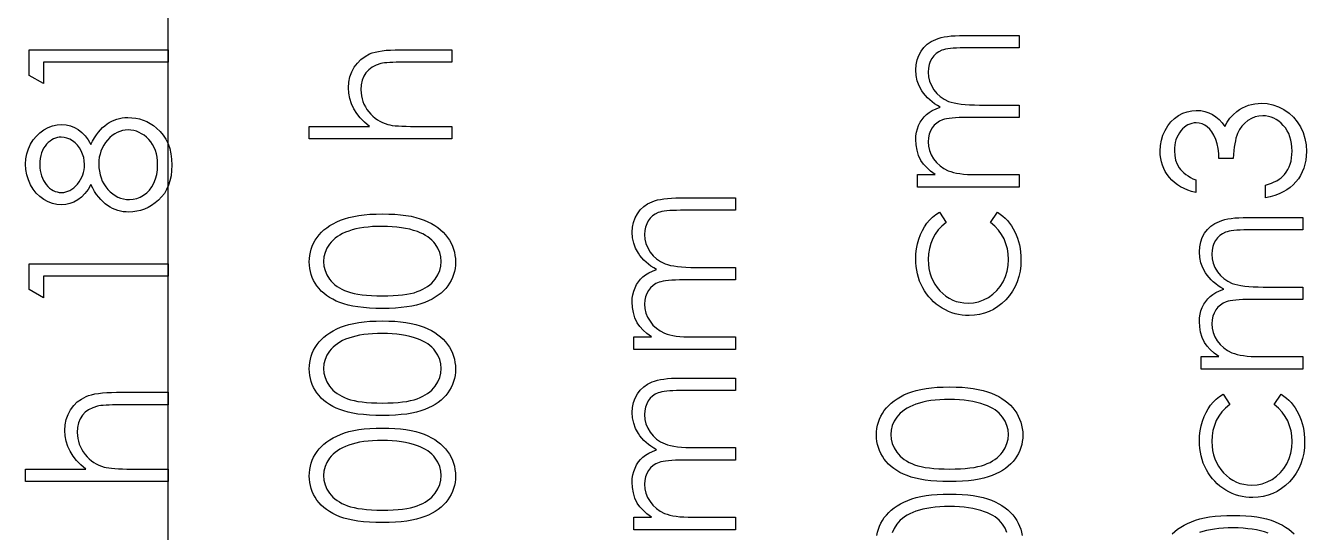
# Model space of a CAD drawing. Header units: millimetres. Extents: x -492 to -44, y 143 to 452.
# Drawn here: x -390.24 to -362.62, y 216.04 to 226.96 of the extents above; entities that cross this region are included whole.
import ezdxf

# ---------------------------------------------------------------- set-up
doc = ezdxf.new("R2010")
doc.units = ezdxf.units.MM

msp = doc.modelspace()

# ---------------------------------------------------------------- linework, layer by layer
at = {"color": 7, "linetype": 'Continuous'}
msp.add_line((-387.161, 164.056), (-387.161, 293.248), dxfattribs=at)
at = {"color": 7, "linetype": 'Continuous', "flags": 128}
for points in [[(-371.007, 223.479), (-371.007, 223.748), (-371.007, 223.748), (-370.626, 223.748), (-370.626, 223.748), (-370.725, 223.823), (-370.809, 223.898), (-370.879, 223.975), (-370.935, 224.052), (-370.935, 224.052), (-370.983, 224.161), (-371.018, 224.273), (-371.038, 224.387), (-371.046, 224.504), (-371.046, 224.504), (-371.041, 224.583), (-371.03, 224.66), (-371.01, 224.735), (-370.983, 224.808), (-370.948, 224.877), (-370.909, 224.939), (-370.865, 224.995), (-370.816, 225.044), (-370.758, 225.088), (-370.688, 225.129), (-370.608, 225.167), (-370.516, 225.202), (-370.516, 225.202), (-370.579, 225.238), (-370.638, 225.276), (-370.694, 225.317), (-370.745, 225.36), (-370.792, 225.405), (-370.836, 225.452), (-370.876, 225.501), (-370.911, 225.553), (-370.97, 225.66), (-371.012, 225.771), (-371.037, 225.886), (-371.046, 226.006), (-371.046, 226.006), (-371.038, 226.116), (-371.017, 226.219), (-370.982, 226.316), (-370.932, 226.406), (-370.87, 226.487), (-370.796, 226.558), (-370.71, 226.616), (-370.614, 226.664), (-370.56, 226.684), (-370.499, 226.701), (-370.432, 226.715), (-370.359, 226.727), (-370.279, 226.736), (-370.194, 226.743), (-370.101, 226.747), (-370.002, 226.748), (-370.002, 226.748), (-368.815, 226.748), (-368.815, 226.748), (-368.815, 226.479), (-368.815, 226.479), (-370.004, 226.479), (-370.004, 226.479), (-370.088, 226.478), (-370.165, 226.476), (-370.236, 226.472), (-370.299, 226.466), (-370.356, 226.459), (-370.406, 226.45), (-370.45, 226.44), (-370.486, 226.428), (-370.548, 226.398), (-370.604, 226.359), (-370.653, 226.311), (-370.697, 226.253), (-370.731, 226.189), (-370.757, 226.118), (-370.772, 226.042), (-370.776, 225.959), (-370.776, 225.959), (-370.769, 225.857), (-370.746, 225.761), (-370.709, 225.667), (-370.656, 225.579), (-370.591, 225.499), (-370.516, 225.43), (-370.431, 225.373), (-370.336, 225.327), (-370.282, 225.309), (-370.219, 225.292), (-370.148, 225.279), (-370.069, 225.268), (-369.981, 225.259), (-369.885, 225.253), (-369.781, 225.249), (-369.668, 225.248), (-369.668, 225.248), (-368.815, 225.248), (-368.815, 225.248), (-368.815, 224.979), (-368.815, 224.979), (-369.93, 224.979), (-369.93, 224.979), (-370.024, 224.978), (-370.111, 224.976), (-370.19, 224.972), (-370.261, 224.966), (-370.324, 224.959), (-370.379, 224.951), (-370.426, 224.94), (-370.465, 224.928), (-370.532, 224.899), (-370.593, 224.86), (-370.645, 224.811), (-370.692, 224.753), (-370.729, 224.689), (-370.755, 224.617), (-370.771, 224.54), (-370.776, 224.457), (-370.776, 224.457), (-370.769, 224.36), (-370.747, 224.265), (-370.71, 224.174), (-370.659, 224.086), (-370.596, 224.006), (-370.522, 223.936), (-370.438, 223.878), (-370.344, 223.831), (-370.291, 223.812), (-370.232, 223.795), (-370.166, 223.78), (-370.093, 223.769), (-370.014, 223.759), (-369.928, 223.753), (-369.837, 223.749), (-369.737, 223.748), (-369.737, 223.748), (-368.815, 223.748), (-368.815, 223.748), (-368.815, 223.479), (-368.815, 223.479), (-371.007, 223.479)], [(-390.161, 225.886), (-390.161, 226.44), (-390.161, 226.44), (-387.161, 226.44), (-387.161, 226.44), (-387.161, 226.171), (-387.161, 226.171), (-389.853, 226.171), (-389.853, 226.171), (-389.853, 225.71), (-389.853, 225.71), (-390.161, 225.886)], [(-384.122, 224.517), (-384.123, 224.786), (-384.123, 224.786), (-382.824, 224.786), (-382.824, 224.786), (-382.93, 224.875), (-383.022, 224.969), (-383.1, 225.067), (-383.164, 225.169), (-383.213, 225.275), (-383.248, 225.386), (-383.269, 225.501), (-383.276, 225.621), (-383.276, 225.621), (-383.269, 225.742), (-383.245, 225.856), (-383.207, 225.963), (-383.153, 226.063), (-383.085, 226.153), (-383.007, 226.231), (-382.919, 226.296), (-382.82, 226.348), (-382.764, 226.37), (-382.7, 226.389), (-382.63, 226.404), (-382.552, 226.417), (-382.466, 226.427), (-382.373, 226.434), (-382.273, 226.439), (-382.165, 226.44), (-382.165, 226.44), (-381.046, 226.44), (-381.046, 226.44), (-381.046, 226.171), (-381.046, 226.171), (-382.077, 226.171), (-382.077, 226.171), (-382.166, 226.17), (-382.248, 226.169), (-382.322, 226.167), (-382.388, 226.163), (-382.447, 226.159), (-382.498, 226.154), (-382.541, 226.147), (-382.576, 226.14), (-382.576, 226.14), (-382.677, 226.107), (-382.764, 226.064), (-382.838, 226.01), (-382.899, 225.945), (-382.947, 225.868), (-382.98, 225.781), (-383.001, 225.683), (-383.007, 225.573), (-383.007, 225.573), (-383.005, 225.508), (-382.997, 225.445), (-382.984, 225.383), (-382.965, 225.324), (-382.942, 225.265), (-382.913, 225.21), (-382.879, 225.155), (-382.84, 225.102), (-382.797, 225.052), (-382.752, 225.007), (-382.704, 224.966), (-382.653, 224.929), (-382.6, 224.898), (-382.545, 224.87), (-382.487, 224.847), (-382.427, 224.828), (-382.427, 224.828), (-382.383, 224.818), (-382.331, 224.81), (-382.27, 224.803), (-382.2, 224.797), (-382.123, 224.792), (-382.036, 224.789), (-381.942, 224.787), (-381.838, 224.786), (-381.838, 224.786), (-381.046, 224.786), (-381.046, 224.786), (-381.046, 224.517), (-381.046, 224.517), (-384.123, 224.517)], [(-365.007, 223.633), (-365.007, 223.363), (-365.007, 223.363), (-365.097, 223.387), (-365.181, 223.416), (-365.261, 223.449), (-365.335, 223.487), (-365.403, 223.53), (-365.466, 223.578), (-365.525, 223.631), (-365.577, 223.689), (-365.624, 223.75), (-365.664, 223.814), (-365.698, 223.881), (-365.727, 223.951), (-365.748, 224.023), (-365.764, 224.098), (-365.773, 224.176), (-365.776, 224.256), (-365.776, 224.256), (-365.77, 224.374), (-365.749, 224.487), (-365.716, 224.595), (-365.669, 224.701), (-365.611, 224.798), (-365.543, 224.883), (-365.465, 224.957), (-365.379, 225.02), (-365.286, 225.069), (-365.192, 225.104), (-365.096, 225.125), (-364.997, 225.133), (-364.997, 225.133), (-364.902, 225.127), (-364.813, 225.111), (-364.728, 225.083), (-364.648, 225.045), (-364.573, 224.996), (-364.504, 224.936), (-364.439, 224.865), (-364.38, 224.782), (-364.38, 224.782), (-364.331, 224.877), (-364.272, 224.963), (-364.203, 225.039), (-364.124, 225.107), (-364.124, 225.107), (-364.064, 225.149), (-364.001, 225.186), (-363.938, 225.217), (-363.871, 225.242), (-363.804, 225.261), (-363.735, 225.275), (-363.663, 225.283), (-363.591, 225.286), (-363.591, 225.286), (-363.465, 225.278), (-363.343, 225.252), (-363.222, 225.21), (-363.106, 225.149), (-362.997, 225.075), (-362.901, 224.988), (-362.819, 224.889), (-362.749, 224.777), (-362.694, 224.655), (-362.654, 224.527), (-362.63, 224.391), (-362.623, 224.249), (-362.623, 224.249), (-362.626, 224.152), (-362.636, 224.06), (-362.654, 223.972), (-362.678, 223.887), (-362.71, 223.808), (-362.749, 223.732), (-362.794, 223.66), (-362.847, 223.592), (-362.907, 223.529), (-362.973, 223.472), (-363.046, 223.42), (-363.124, 223.374), (-363.21, 223.334), (-363.303, 223.3), (-363.401, 223.271), (-363.507, 223.248), (-363.507, 223.248), (-363.507, 223.517), (-363.507, 223.517), (-363.438, 223.539), (-363.374, 223.562), (-363.314, 223.589), (-363.26, 223.617), (-363.211, 223.647), (-363.166, 223.68), (-363.127, 223.715), (-363.093, 223.752), (-363.093, 223.752), (-363.055, 223.803), (-363.022, 223.857), (-362.993, 223.915), (-362.971, 223.976), (-362.953, 224.04), (-362.941, 224.108), (-362.933, 224.179), (-362.93, 224.253), (-362.93, 224.253), (-362.933, 224.338), (-362.942, 224.417), (-362.957, 224.493), (-362.978, 224.565), (-363.004, 224.631), (-363.037, 224.695), (-363.076, 224.753), (-363.12, 224.808), (-363.169, 224.857), (-363.219, 224.899), (-363.272, 224.936), (-363.326, 224.965), (-363.383, 224.988), (-363.442, 225.004), (-363.502, 225.014), (-363.565, 225.017), (-363.565, 225.017), (-363.648, 225.011), (-363.73, 224.991), (-363.808, 224.959), (-363.883, 224.913), (-363.953, 224.857), (-364.013, 224.792), (-364.064, 224.717), (-364.106, 224.634), (-364.124, 224.588), (-364.141, 224.535), (-364.154, 224.477), (-364.167, 224.412), (-364.178, 224.342), (-364.187, 224.265), (-364.194, 224.183), (-364.2, 224.094), (-364.2, 224.094), (-364.507, 224.094), (-364.507, 224.094), (-364.511, 224.205), (-364.525, 224.311), (-364.547, 224.412), (-364.578, 224.508), (-364.616, 224.595), (-364.659, 224.669), (-364.707, 224.73), (-364.759, 224.779), (-364.815, 224.816), (-364.873, 224.842), (-364.935, 224.858), (-364.998, 224.863), (-364.998, 224.863), (-365.045, 224.861), (-365.091, 224.853), (-365.135, 224.839), (-365.177, 224.821), (-365.217, 224.797), (-365.256, 224.767), (-365.293, 224.732), (-365.329, 224.692), (-365.362, 224.648), (-365.39, 224.601), (-365.414, 224.551), (-365.434, 224.499), (-365.449, 224.443), (-365.46, 224.385), (-365.466, 224.324), (-365.469, 224.26), (-365.469, 224.26), (-365.462, 224.158), (-365.442, 224.062), (-365.41, 223.975), (-365.364, 223.893), (-365.335, 223.856), (-365.302, 223.82), (-365.264, 223.785), (-365.222, 223.752), (-365.175, 223.719), (-365.124, 223.689), (-365.068, 223.66), (-365.007, 223.633)], [(-388.832, 224.399), (-388.793, 224.472), (-388.753, 224.54), (-388.712, 224.603), (-388.668, 224.66), (-388.624, 224.713), (-388.578, 224.761), (-388.531, 224.803), (-388.483, 224.84), (-388.433, 224.872), (-388.38, 224.901), (-388.327, 224.925), (-388.272, 224.944), (-388.215, 224.96), (-388.157, 224.97), (-388.097, 224.976), (-388.035, 224.979), (-388.035, 224.979), (-387.948, 224.975), (-387.864, 224.964), (-387.782, 224.947), (-387.703, 224.922), (-387.627, 224.89), (-387.553, 224.851), (-387.482, 224.805), (-387.413, 224.752), (-387.413, 224.752), (-387.337, 224.678), (-387.269, 224.598), (-387.213, 224.509), (-387.166, 224.413), (-387.13, 224.31), (-387.105, 224.199), (-387.09, 224.081), (-387.084, 223.955), (-387.084, 223.955), (-387.089, 223.835), (-387.102, 223.721), (-387.125, 223.615), (-387.156, 223.517), (-387.197, 223.425), (-387.247, 223.342), (-387.305, 223.267), (-387.373, 223.198), (-387.447, 223.137), (-387.522, 223.085), (-387.599, 223.041), (-387.677, 223.005), (-387.758, 222.976), (-387.84, 222.957), (-387.924, 222.945), (-388.01, 222.94), (-388.01, 222.94), (-388.073, 222.943), (-388.135, 222.949), (-388.194, 222.96), (-388.252, 222.975), (-388.309, 222.995), (-388.364, 223.019), (-388.418, 223.047), (-388.469, 223.08), (-388.52, 223.118), (-388.569, 223.16), (-388.616, 223.209), (-388.662, 223.263), (-388.707, 223.322), (-388.75, 223.387), (-388.792, 223.457), (-388.832, 223.532), (-388.832, 223.532), (-388.892, 223.429), (-388.958, 223.341), (-389.031, 223.265), (-389.111, 223.204), (-389.196, 223.155), (-389.284, 223.122), (-389.374, 223.101), (-389.468, 223.094), (-389.468, 223.094), (-389.564, 223.101), (-389.658, 223.123), (-389.752, 223.16), (-389.844, 223.21), (-389.931, 223.274), (-390.008, 223.348), (-390.075, 223.434), (-390.133, 223.53), (-390.179, 223.635), (-390.212, 223.744), (-390.231, 223.856), (-390.238, 223.973), (-390.238, 223.973), (-390.231, 224.088), (-390.212, 224.197), (-390.178, 224.302), (-390.132, 224.403), (-390.074, 224.497), (-390.006, 224.579), (-389.93, 224.651), (-389.843, 224.713), (-389.751, 224.762), (-389.656, 224.797), (-389.559, 224.818), (-389.46, 224.825), (-389.46, 224.825), (-389.362, 224.818), (-389.27, 224.798), (-389.185, 224.765), (-389.103, 224.719), (-389.028, 224.658), (-388.957, 224.586), (-388.892, 224.499), (-388.832, 224.399)], [(-389.93, 223.958), (-389.928, 223.895), (-389.922, 223.835), (-389.911, 223.778), (-389.896, 223.723), (-389.877, 223.671), (-389.853, 223.622), (-389.825, 223.576), (-389.793, 223.532), (-389.757, 223.493), (-389.721, 223.458), (-389.681, 223.429), (-389.641, 223.405), (-389.6, 223.387), (-389.556, 223.374), (-389.511, 223.366), (-389.464, 223.363), (-389.464, 223.363), (-389.417, 223.366), (-389.372, 223.375), (-389.328, 223.389), (-389.284, 223.409), (-389.242, 223.434), (-389.201, 223.466), (-389.161, 223.502), (-389.122, 223.545), (-389.086, 223.591), (-389.055, 223.64), (-389.029, 223.69), (-389.007, 223.742), (-388.99, 223.796), (-388.978, 223.852), (-388.971, 223.91), (-388.969, 223.969), (-388.969, 223.969), (-388.973, 224.045), (-388.986, 224.12), (-389.008, 224.192), (-389.038, 224.262), (-389.076, 224.328), (-389.12, 224.386), (-389.171, 224.436), (-389.228, 224.478), (-389.288, 224.512), (-389.349, 224.536), (-389.409, 224.551), (-389.47, 224.556), (-389.47, 224.556), (-389.513, 224.553), (-389.554, 224.546), (-389.595, 224.534), (-389.635, 224.517), (-389.674, 224.496), (-389.712, 224.47), (-389.749, 224.439), (-389.786, 224.402), (-389.82, 224.362), (-389.849, 224.318), (-389.874, 224.268), (-389.894, 224.215), (-389.91, 224.157), (-389.921, 224.095), (-389.928, 224.029), (-389.93, 223.958)], [(-388.661, 223.976), (-388.658, 223.896), (-388.648, 223.82), (-388.633, 223.746), (-388.612, 223.676), (-388.584, 223.61), (-388.55, 223.546), (-388.51, 223.486), (-388.463, 223.429), (-388.413, 223.378), (-388.36, 223.333), (-388.305, 223.295), (-388.249, 223.265), (-388.19, 223.24), (-388.129, 223.223), (-388.066, 223.213), (-388.001, 223.21), (-388.001, 223.21), (-387.921, 223.216), (-387.843, 223.233), (-387.767, 223.262), (-387.694, 223.303), (-387.625, 223.355), (-387.566, 223.416), (-387.514, 223.487), (-387.471, 223.567), (-387.436, 223.655), (-387.412, 223.749), (-387.397, 223.851), (-387.392, 223.958), (-387.392, 223.958), (-387.395, 224.042), (-387.404, 224.122), (-387.419, 224.197), (-387.439, 224.267), (-387.466, 224.333), (-387.499, 224.395), (-387.538, 224.453), (-387.583, 224.506), (-387.632, 224.553), (-387.683, 224.595), (-387.736, 224.63), (-387.79, 224.658), (-387.847, 224.681), (-387.906, 224.697), (-387.966, 224.707), (-388.029, 224.71), (-388.029, 224.71), (-388.091, 224.706), (-388.15, 224.696), (-388.207, 224.679), (-388.263, 224.656), (-388.317, 224.625), (-388.37, 224.589), (-388.421, 224.545), (-388.469, 224.494), (-388.514, 224.439), (-388.553, 224.381), (-388.586, 224.321), (-388.613, 224.257), (-388.634, 224.191), (-388.649, 224.122), (-388.658, 224.05), (-388.661, 223.976)], [(-377.122, 219.979), (-377.123, 220.248), (-377.123, 220.248), (-376.742, 220.248), (-376.742, 220.248), (-376.84, 220.323), (-376.924, 220.398), (-376.994, 220.475), (-377.05, 220.552), (-377.05, 220.552), (-377.099, 220.661), (-377.133, 220.773), (-377.154, 220.887), (-377.161, 221.004), (-377.161, 221.004), (-377.157, 221.083), (-377.145, 221.16), (-377.126, 221.235), (-377.098, 221.308), (-377.064, 221.377), (-377.025, 221.439), (-376.98, 221.495), (-376.931, 221.544), (-376.873, 221.588), (-376.803, 221.629), (-376.724, 221.667), (-376.632, 221.702), (-376.632, 221.702), (-376.695, 221.738), (-376.754, 221.776), (-376.809, 221.817), (-376.86, 221.86), (-376.907, 221.905), (-376.951, 221.952), (-376.991, 222.001), (-377.026, 222.053), (-377.085, 222.16), (-377.127, 222.271), (-377.153, 222.386), (-377.161, 222.506), (-377.161, 222.506), (-377.154, 222.616), (-377.133, 222.719), (-377.097, 222.816), (-377.047, 222.906), (-376.985, 222.987), (-376.911, 223.058), (-376.826, 223.116), (-376.73, 223.164), (-376.675, 223.184), (-376.615, 223.201), (-376.547, 223.215), (-376.474, 223.227), (-376.395, 223.236), (-376.309, 223.243), (-376.216, 223.247), (-376.118, 223.248), (-376.118, 223.248), (-374.93, 223.248), (-374.93, 223.248), (-374.93, 222.979), (-374.93, 222.979), (-376.119, 222.979), (-376.119, 222.979), (-376.203, 222.978), (-376.281, 222.976), (-376.351, 222.972), (-376.415, 222.966), (-376.472, 222.959), (-376.522, 222.95), (-376.565, 222.94), (-376.601, 222.928), (-376.663, 222.898), (-376.719, 222.859), (-376.769, 222.811), (-376.812, 222.753), (-376.847, 222.689), (-376.872, 222.618), (-376.887, 222.542), (-376.892, 222.459), (-376.892, 222.459), (-376.884, 222.357), (-376.862, 222.261), (-376.824, 222.167), (-376.772, 222.079), (-376.707, 221.999), (-376.632, 221.93), (-376.546, 221.873), (-376.451, 221.827), (-376.397, 221.809), (-376.335, 221.792), (-376.264, 221.779), (-376.184, 221.768), (-376.097, 221.759), (-376.001, 221.753), (-375.896, 221.749), (-375.783, 221.748), (-375.783, 221.748), (-374.93, 221.748), (-374.93, 221.748), (-374.93, 221.479), (-374.93, 221.479), (-376.045, 221.479), (-376.045, 221.479), (-376.139, 221.478), (-376.227, 221.476), (-376.305, 221.472), (-376.376, 221.466), (-376.439, 221.459), (-376.494, 221.451), (-376.541, 221.44), (-376.581, 221.428), (-376.648, 221.399), (-376.708, 221.36), (-376.761, 221.311), (-376.807, 221.253), (-376.844, 221.189), (-376.871, 221.117), (-376.886, 221.04), (-376.892, 220.957), (-376.892, 220.957), (-376.885, 220.86), (-376.862, 220.765), (-376.826, 220.674), (-376.775, 220.586), (-376.711, 220.506), (-376.637, 220.436), (-376.553, 220.378), (-376.46, 220.331), (-376.407, 220.312), (-376.347, 220.295), (-376.281, 220.28), (-376.209, 220.269), (-376.13, 220.259), (-376.044, 220.253), (-375.952, 220.249), (-375.853, 220.248), (-375.853, 220.248), (-374.93, 220.248), (-374.93, 220.248), (-374.93, 219.979), (-374.93, 219.979), (-377.123, 219.979)], [(-382.544, 220.863), (-382.689, 220.865), (-382.825, 220.871), (-382.953, 220.881), (-383.072, 220.895), (-383.182, 220.913), (-383.284, 220.935), (-383.378, 220.961), (-383.463, 220.99), (-383.542, 221.023), (-383.616, 221.06), (-383.685, 221.1), (-383.749, 221.143), (-383.808, 221.19), (-383.862, 221.239), (-383.911, 221.292), (-383.956, 221.348), (-383.995, 221.407), (-384.029, 221.468), (-384.057, 221.53), (-384.081, 221.594), (-384.099, 221.66), (-384.112, 221.727), (-384.12, 221.795), (-384.123, 221.866), (-384.123, 221.866), (-384.12, 221.938), (-384.112, 222.008), (-384.099, 222.076), (-384.081, 222.143), (-384.057, 222.208), (-384.028, 222.271), (-383.994, 222.333), (-383.954, 222.392), (-383.91, 222.449), (-383.859, 222.504), (-383.805, 222.555), (-383.744, 222.603), (-383.678, 222.648), (-383.607, 222.69), (-383.531, 222.729), (-383.45, 222.765), (-383.362, 222.797), (-383.266, 222.825), (-383.164, 222.848), (-383.055, 222.868), (-382.938, 222.883), (-382.814, 222.893), (-382.683, 222.899), (-382.544, 222.902), (-382.544, 222.902), (-382.407, 222.899), (-382.276, 222.893), (-382.153, 222.883), (-382.037, 222.868), (-381.928, 222.849), (-381.826, 222.826), (-381.731, 222.798), (-381.644, 222.767), (-381.563, 222.731), (-381.487, 222.693), (-381.416, 222.651), (-381.35, 222.606), (-381.29, 222.558), (-381.235, 222.506), (-381.185, 222.452), (-381.139, 222.394), (-381.099, 222.334), (-381.065, 222.272), (-381.035, 222.208), (-381.011, 222.143), (-380.993, 222.077), (-380.98, 222.008), (-380.971, 221.938), (-380.969, 221.866), (-380.969, 221.866), (-380.971, 221.795), (-380.979, 221.727), (-380.992, 221.66), (-381.01, 221.595), (-381.033, 221.531), (-381.062, 221.469), (-381.096, 221.409), (-381.134, 221.351), (-381.178, 221.295), (-381.227, 221.242), (-381.281, 221.193), (-381.34, 221.146), (-381.404, 221.103), (-381.474, 221.063), (-381.548, 221.026), (-381.627, 220.992), (-381.713, 220.962), (-381.808, 220.936), (-381.91, 220.914), (-382.02, 220.896), (-382.139, 220.881), (-382.266, 220.871), (-382.401, 220.865), (-382.544, 220.863)], [(-370.532, 222.94), (-370.392, 222.715), (-370.392, 222.715), (-370.482, 222.639), (-370.56, 222.555), (-370.626, 222.466), (-370.68, 222.369), (-370.722, 222.266), (-370.752, 222.156), (-370.77, 222.04), (-370.776, 221.917), (-370.776, 221.917), (-370.772, 221.818), (-370.761, 221.723), (-370.741, 221.633), (-370.714, 221.547), (-370.678, 221.466), (-370.635, 221.388), (-370.585, 221.315), (-370.526, 221.246), (-370.462, 221.183), (-370.394, 221.129), (-370.323, 221.083), (-370.248, 221.045), (-370.171, 221.016), (-370.09, 220.996), (-370.005, 220.983), (-369.917, 220.979), (-369.917, 220.979), (-369.802, 220.987), (-369.691, 221.009), (-369.583, 221.048), (-369.478, 221.101), (-369.382, 221.169), (-369.296, 221.247), (-369.222, 221.337), (-369.159, 221.439), (-369.109, 221.549), (-369.074, 221.666), (-369.053, 221.789), (-369.046, 221.919), (-369.046, 221.919), (-369.052, 222.038), (-369.07, 222.151), (-369.1, 222.259), (-369.142, 222.362), (-369.196, 222.458), (-369.262, 222.549), (-369.34, 222.635), (-369.43, 222.715), (-369.43, 222.715), (-369.282, 222.94), (-369.282, 222.94), (-369.224, 222.899), (-369.169, 222.855), (-369.117, 222.807), (-369.069, 222.756), (-369.024, 222.702), (-368.983, 222.643), (-368.944, 222.582), (-368.909, 222.518), (-368.878, 222.451), (-368.851, 222.381), (-368.828, 222.309), (-368.81, 222.235), (-368.795, 222.158), (-368.785, 222.079), (-368.778, 221.998), (-368.776, 221.914), (-368.776, 221.914), (-368.781, 221.787), (-368.797, 221.666), (-368.822, 221.55), (-368.858, 221.439), (-368.904, 221.334), (-368.96, 221.234), (-369.026, 221.14), (-369.102, 221.052), (-369.186, 220.972), (-369.273, 220.902), (-369.366, 220.844), (-369.462, 220.795), (-369.564, 220.758), (-369.669, 220.731), (-369.779, 220.715), (-369.893, 220.71), (-369.893, 220.71), (-369.971, 220.712), (-370.047, 220.72), (-370.122, 220.732), (-370.195, 220.75), (-370.267, 220.772), (-370.338, 220.8), (-370.407, 220.832), (-370.475, 220.869), (-370.541, 220.911), (-370.602, 220.957), (-370.66, 221.006), (-370.715, 221.06), (-370.765, 221.116), (-370.812, 221.177), (-370.855, 221.242), (-370.895, 221.31), (-370.93, 221.381), (-370.961, 221.454), (-370.987, 221.529), (-371.008, 221.607), (-371.025, 221.686), (-371.036, 221.767), (-371.043, 221.851), (-371.046, 221.937), (-371.046, 221.937), (-371.041, 222.044), (-371.029, 222.151), (-371.008, 222.255), (-370.979, 222.357), (-370.943, 222.454), (-370.902, 222.544), (-370.856, 222.626), (-370.805, 222.701), (-370.748, 222.768), (-370.683, 222.831), (-370.611, 222.889), (-370.532, 222.94)], [(-382.545, 221.133), (-382.425, 221.134), (-382.313, 221.139), (-382.207, 221.146), (-382.109, 221.155), (-382.019, 221.169), (-381.937, 221.184), (-381.862, 221.203), (-381.794, 221.225), (-381.733, 221.249), (-381.675, 221.276), (-381.621, 221.306), (-381.57, 221.338), (-381.524, 221.374), (-381.481, 221.411), (-381.443, 221.452), (-381.408, 221.496), (-381.35, 221.587), (-381.31, 221.681), (-381.285, 221.777), (-381.276, 221.875), (-381.276, 221.875), (-381.284, 221.975), (-381.308, 222.071), (-381.349, 222.163), (-381.405, 222.253), (-381.439, 222.295), (-381.477, 222.335), (-381.52, 222.372), (-381.566, 222.407), (-381.616, 222.439), (-381.671, 222.469), (-381.729, 222.495), (-381.791, 222.519), (-381.791, 222.519), (-381.872, 222.545), (-381.956, 222.569), (-382.044, 222.588), (-382.136, 222.604), (-382.233, 222.616), (-382.333, 222.625), (-382.438, 222.631), (-382.546, 222.633), (-382.546, 222.633), (-382.654, 222.631), (-382.757, 222.627), (-382.855, 222.618), (-382.948, 222.607), (-383.037, 222.593), (-383.12, 222.576), (-383.198, 222.555), (-383.271, 222.532), (-383.34, 222.505), (-383.403, 222.476), (-383.462, 222.445), (-383.516, 222.411), (-383.565, 222.375), (-383.609, 222.336), (-383.65, 222.295), (-383.685, 222.252), (-383.742, 222.161), (-383.782, 222.069), (-383.806, 221.973), (-383.815, 221.875), (-383.815, 221.875), (-383.806, 221.776), (-383.782, 221.679), (-383.742, 221.586), (-383.685, 221.496), (-383.65, 221.452), (-383.611, 221.412), (-383.569, 221.374), (-383.523, 221.339), (-383.472, 221.307), (-383.419, 221.277), (-383.361, 221.25), (-383.299, 221.225), (-383.232, 221.204), (-383.157, 221.185), (-383.074, 221.169), (-382.983, 221.156), (-382.885, 221.146), (-382.78, 221.139), (-382.666, 221.134), (-382.546, 221.133)], [(-364.892, 219.556), (-364.892, 219.825), (-364.892, 219.825), (-364.511, 219.825), (-364.511, 219.825), (-364.609, 219.899), (-364.694, 219.975), (-364.763, 220.051), (-364.819, 220.129), (-364.819, 220.129), (-364.868, 220.238), (-364.903, 220.35), (-364.923, 220.464), (-364.93, 220.581), (-364.93, 220.581), (-364.926, 220.66), (-364.915, 220.737), (-364.895, 220.812), (-364.867, 220.885), (-364.833, 220.954), (-364.794, 221.016), (-364.749, 221.072), (-364.7, 221.121), (-364.642, 221.164), (-364.573, 221.206), (-364.493, 221.244), (-364.401, 221.279), (-364.401, 221.279), (-364.464, 221.315), (-364.523, 221.353), (-364.578, 221.394), (-364.629, 221.437), (-364.677, 221.482), (-364.721, 221.529), (-364.76, 221.578), (-364.796, 221.63), (-364.855, 221.737), (-364.897, 221.848), (-364.922, 221.963), (-364.93, 222.083), (-364.93, 222.083), (-364.923, 222.193), (-364.902, 222.296), (-364.867, 222.393), (-364.817, 222.483), (-364.754, 222.564), (-364.68, 222.634), (-364.595, 222.693), (-364.499, 222.741), (-364.445, 222.761), (-364.384, 222.777), (-364.317, 222.792), (-364.243, 222.804), (-364.164, 222.813), (-364.078, 222.82), (-363.986, 222.824), (-363.887, 222.825), (-363.887, 222.825), (-362.7, 222.825), (-362.7, 222.825), (-362.7, 222.556), (-362.7, 222.556), (-363.888, 222.556), (-363.888, 222.556), (-363.972, 222.555), (-364.05, 222.553), (-364.12, 222.548), (-364.184, 222.543), (-364.241, 222.536), (-364.291, 222.527), (-364.334, 222.517), (-364.37, 222.505), (-364.433, 222.475), (-364.489, 222.436), (-364.538, 222.387), (-364.581, 222.33), (-364.616, 222.266), (-364.641, 222.195), (-364.656, 222.119), (-364.661, 222.036), (-364.661, 222.036), (-364.653, 221.934), (-364.631, 221.838), (-364.593, 221.744), (-364.541, 221.656), (-364.476, 221.576), (-364.401, 221.507), (-364.316, 221.45), (-364.221, 221.404), (-364.166, 221.386), (-364.104, 221.369), (-364.033, 221.356), (-363.953, 221.345), (-363.866, 221.336), (-363.77, 221.33), (-363.665, 221.326), (-363.552, 221.325), (-363.552, 221.325), (-362.7, 221.325), (-362.7, 221.325), (-362.7, 221.056), (-362.7, 221.056), (-363.814, 221.056), (-363.814, 221.056), (-363.909, 221.055), (-363.996, 221.053), (-364.075, 221.048), (-364.145, 221.043), (-364.209, 221.036), (-364.263, 221.027), (-364.311, 221.017), (-364.35, 221.005), (-364.417, 220.976), (-364.477, 220.937), (-364.53, 220.888), (-364.576, 220.83), (-364.614, 220.765), (-364.64, 220.694), (-364.656, 220.617), (-364.661, 220.534), (-364.661, 220.534), (-364.654, 220.437), (-364.632, 220.342), (-364.595, 220.251), (-364.544, 220.163), (-364.48, 220.083), (-364.406, 220.013), (-364.323, 219.955), (-364.229, 219.908), (-364.176, 219.889), (-364.117, 219.872), (-364.05, 219.857), (-363.978, 219.846), (-363.899, 219.836), (-363.813, 219.83), (-363.721, 219.826), (-363.622, 219.825), (-363.622, 219.825), (-362.7, 219.825), (-362.7, 219.825), (-362.7, 219.556), (-362.7, 219.556), (-364.892, 219.556)], [(-390.161, 221.27), (-390.161, 221.825), (-390.161, 221.825), (-387.161, 221.825), (-387.161, 221.825), (-387.161, 221.556), (-387.161, 221.556), (-389.853, 221.556), (-389.853, 221.556), (-389.853, 221.094), (-389.853, 221.094), (-390.161, 221.27)], [(-382.544, 218.556), (-382.689, 218.558), (-382.825, 218.564), (-382.953, 218.574), (-383.072, 218.588), (-383.182, 218.605), (-383.284, 218.627), (-383.378, 218.653), (-383.463, 218.683), (-383.542, 218.716), (-383.616, 218.752), (-383.685, 218.792), (-383.749, 218.836), (-383.808, 218.882), (-383.862, 218.931), (-383.911, 218.984), (-383.956, 219.041), (-383.995, 219.1), (-384.029, 219.16), (-384.057, 219.222), (-384.081, 219.286), (-384.099, 219.352), (-384.112, 219.419), (-384.12, 219.488), (-384.123, 219.559), (-384.123, 219.559), (-384.12, 219.63), (-384.112, 219.701), (-384.099, 219.768), (-384.081, 219.835), (-384.057, 219.9), (-384.028, 219.963), (-383.994, 220.025), (-383.954, 220.085), (-383.91, 220.142), (-383.859, 220.196), (-383.805, 220.247), (-383.744, 220.295), (-383.678, 220.341), (-383.607, 220.383), (-383.531, 220.421), (-383.45, 220.457), (-383.362, 220.489), (-383.266, 220.517), (-383.164, 220.541), (-383.055, 220.56), (-382.938, 220.575), (-382.814, 220.586), (-382.683, 220.592), (-382.544, 220.594), (-382.544, 220.594), (-382.407, 220.592), (-382.276, 220.586), (-382.153, 220.575), (-382.037, 220.561), (-381.928, 220.541), (-381.826, 220.518), (-381.731, 220.491), (-381.644, 220.459), (-381.563, 220.423), (-381.487, 220.385), (-381.416, 220.344), (-381.35, 220.298), (-381.29, 220.25), (-381.235, 220.199), (-381.185, 220.144), (-381.139, 220.086), (-381.099, 220.026), (-381.065, 219.964), (-381.035, 219.901), (-381.011, 219.836), (-380.993, 219.769), (-380.98, 219.701), (-380.971, 219.63), (-380.969, 219.559), (-380.969, 219.559), (-380.971, 219.488), (-380.979, 219.419), (-380.992, 219.352), (-381.01, 219.287), (-381.033, 219.223), (-381.062, 219.161), (-381.096, 219.101), (-381.134, 219.043), (-381.178, 218.987), (-381.227, 218.934), (-381.281, 218.885), (-381.34, 218.839), (-381.404, 218.795), (-381.474, 218.755), (-381.548, 218.718), (-381.627, 218.684), (-381.713, 218.654), (-381.808, 218.628), (-381.91, 218.606), (-382.02, 218.588), (-382.139, 218.574), (-382.266, 218.564), (-382.401, 218.558), (-382.544, 218.556)], [(-382.545, 218.825), (-382.425, 218.826), (-382.313, 218.831), (-382.207, 218.838), (-382.109, 218.848), (-382.019, 218.861), (-381.937, 218.877), (-381.862, 218.895), (-381.794, 218.917), (-381.733, 218.942), (-381.675, 218.969), (-381.621, 218.998), (-381.57, 219.03), (-381.524, 219.066), (-381.481, 219.104), (-381.443, 219.145), (-381.408, 219.188), (-381.35, 219.279), (-381.31, 219.373), (-381.285, 219.469), (-381.276, 219.568), (-381.276, 219.568), (-381.284, 219.667), (-381.308, 219.763), (-381.349, 219.856), (-381.405, 219.945), (-381.439, 219.988), (-381.477, 220.027), (-381.52, 220.065), (-381.566, 220.1), (-381.616, 220.131), (-381.671, 220.161), (-381.729, 220.187), (-381.791, 220.211), (-381.791, 220.211), (-381.872, 220.238), (-381.956, 220.261), (-382.044, 220.28), (-382.136, 220.297), (-382.233, 220.309), (-382.333, 220.318), (-382.438, 220.323), (-382.546, 220.325), (-382.546, 220.325), (-382.654, 220.323), (-382.757, 220.319), (-382.855, 220.311), (-382.948, 220.3), (-383.037, 220.285), (-383.12, 220.268), (-383.198, 220.247), (-383.271, 220.224), (-383.34, 220.198), (-383.403, 220.169), (-383.462, 220.137), (-383.516, 220.104), (-383.565, 220.068), (-383.609, 220.029), (-383.65, 219.988), (-383.685, 219.945), (-383.742, 219.854), (-383.782, 219.761), (-383.806, 219.666), (-383.815, 219.568), (-383.815, 219.568), (-383.806, 219.469), (-383.782, 219.372), (-383.742, 219.279), (-383.685, 219.188), (-383.65, 219.145), (-383.611, 219.104), (-383.569, 219.067), (-383.523, 219.032), (-383.472, 218.999), (-383.419, 218.969), (-383.361, 218.942), (-383.299, 218.917), (-383.232, 218.896), (-383.157, 218.877), (-383.074, 218.861), (-382.983, 218.848), (-382.885, 218.838), (-382.78, 218.831), (-382.666, 218.826), (-382.546, 218.825)], [(-377.122, 216.094), (-377.123, 216.363), (-377.123, 216.363), (-376.742, 216.363), (-376.742, 216.363), (-376.84, 216.438), (-376.924, 216.514), (-376.994, 216.59), (-377.05, 216.667), (-377.05, 216.667), (-377.099, 216.776), (-377.133, 216.888), (-377.154, 217.002), (-377.161, 217.119), (-377.161, 217.119), (-377.157, 217.199), (-377.145, 217.276), (-377.126, 217.351), (-377.098, 217.423), (-377.064, 217.493), (-377.025, 217.554), (-376.98, 217.61), (-376.931, 217.659), (-376.873, 217.703), (-376.803, 217.744), (-376.724, 217.782), (-376.632, 217.817), (-376.632, 217.817), (-376.695, 217.853), (-376.754, 217.892), (-376.809, 217.933), (-376.86, 217.975), (-376.907, 218.02), (-376.951, 218.067), (-376.991, 218.116), (-377.026, 218.168), (-377.085, 218.275), (-377.127, 218.387), (-377.153, 218.502), (-377.161, 218.621), (-377.161, 218.621), (-377.154, 218.731), (-377.133, 218.835), (-377.097, 218.931), (-377.047, 219.021), (-376.985, 219.103), (-376.911, 219.173), (-376.826, 219.232), (-376.73, 219.279), (-376.675, 219.299), (-376.615, 219.316), (-376.547, 219.33), (-376.474, 219.342), (-376.395, 219.351), (-376.309, 219.358), (-376.216, 219.362), (-376.118, 219.363), (-376.118, 219.363), (-374.93, 219.363), (-374.93, 219.363), (-374.93, 219.094), (-374.93, 219.094), (-376.119, 219.094), (-376.119, 219.094), (-376.203, 219.094), (-376.281, 219.091), (-376.351, 219.087), (-376.415, 219.082), (-376.472, 219.074), (-376.522, 219.065), (-376.565, 219.055), (-376.601, 219.043), (-376.663, 219.013), (-376.719, 218.974), (-376.769, 218.926), (-376.812, 218.869), (-376.847, 218.804), (-376.872, 218.734), (-376.887, 218.657), (-376.892, 218.574), (-376.892, 218.574), (-376.884, 218.473), (-376.862, 218.376), (-376.824, 218.283), (-376.772, 218.195), (-376.707, 218.114), (-376.632, 218.045), (-376.546, 217.988), (-376.451, 217.943), (-376.397, 217.924), (-376.335, 217.908), (-376.264, 217.895), (-376.184, 217.883), (-376.097, 217.875), (-376.001, 217.868), (-375.896, 217.865), (-375.783, 217.863), (-375.783, 217.863), (-374.93, 217.863), (-374.93, 217.863), (-374.93, 217.594), (-374.93, 217.594), (-376.045, 217.594), (-376.045, 217.594), (-376.139, 217.594), (-376.227, 217.591), (-376.305, 217.587), (-376.376, 217.582), (-376.439, 217.574), (-376.494, 217.566), (-376.541, 217.556), (-376.581, 217.544), (-376.648, 217.514), (-376.708, 217.475), (-376.761, 217.426), (-376.807, 217.369), (-376.844, 217.304), (-376.871, 217.232), (-376.886, 217.155), (-376.892, 217.073), (-376.892, 217.073), (-376.885, 216.975), (-376.862, 216.881), (-376.826, 216.789), (-376.775, 216.702), (-376.711, 216.621), (-376.637, 216.551), (-376.553, 216.493), (-376.46, 216.446), (-376.407, 216.427), (-376.347, 216.41), (-376.281, 216.396), (-376.209, 216.384), (-376.13, 216.375), (-376.044, 216.369), (-375.952, 216.365), (-375.853, 216.363), (-375.853, 216.363), (-374.93, 216.363), (-374.93, 216.363), (-374.93, 216.094), (-374.93, 216.094), (-377.123, 216.094)], [(-390.238, 217.133), (-390.238, 217.402), (-390.238, 217.402), (-388.939, 217.402), (-388.939, 217.402), (-389.046, 217.491), (-389.138, 217.585), (-389.216, 217.682), (-389.279, 217.784), (-389.329, 217.89), (-389.364, 218.002), (-389.385, 218.116), (-389.392, 218.236), (-389.392, 218.236), (-389.384, 218.357), (-389.361, 218.472), (-389.322, 218.579), (-389.268, 218.678), (-389.201, 218.768), (-389.123, 218.847), (-389.034, 218.911), (-388.935, 218.964), (-388.879, 218.985), (-388.816, 219.004), (-388.745, 219.02), (-388.667, 219.033), (-388.581, 219.042), (-388.489, 219.05), (-388.388, 219.054), (-388.281, 219.056), (-388.281, 219.056), (-387.161, 219.056), (-387.161, 219.056), (-387.161, 218.786), (-387.161, 218.786), (-388.192, 218.786), (-388.192, 218.786), (-388.282, 218.786), (-388.364, 218.785), (-388.438, 218.782), (-388.504, 218.779), (-388.563, 218.774), (-388.613, 218.769), (-388.656, 218.762), (-388.691, 218.755), (-388.691, 218.755), (-388.792, 218.723), (-388.879, 218.679), (-388.954, 218.625), (-389.014, 218.56), (-389.062, 218.484), (-389.096, 218.396), (-389.116, 218.298), (-389.123, 218.189), (-389.123, 218.189), (-389.12, 218.124), (-389.112, 218.061), (-389.099, 217.999), (-389.081, 217.939), (-389.057, 217.881), (-389.029, 217.825), (-388.995, 217.77), (-388.956, 217.717), (-388.912, 217.667), (-388.867, 217.622), (-388.819, 217.582), (-388.769, 217.545), (-388.716, 217.513), (-388.66, 217.485), (-388.602, 217.462), (-388.542, 217.443), (-388.542, 217.443), (-388.498, 217.434), (-388.446, 217.425), (-388.385, 217.418), (-388.316, 217.412), (-388.238, 217.408), (-388.151, 217.404), (-388.057, 217.402), (-387.954, 217.402), (-387.954, 217.402), (-387.161, 217.402), (-387.161, 217.402), (-387.161, 217.133), (-387.161, 217.133), (-390.238, 217.133)], [(-370.314, 217.133), (-370.458, 217.134), (-370.594, 217.14), (-370.722, 217.151), (-370.841, 217.164), (-370.951, 217.182), (-371.053, 217.204), (-371.147, 217.23), (-371.233, 217.259), (-371.311, 217.292), (-371.385, 217.329), (-371.454, 217.369), (-371.518, 217.413), (-371.577, 217.459), (-371.631, 217.508), (-371.68, 217.561), (-371.725, 217.618), (-371.764, 217.676), (-371.798, 217.737), (-371.826, 217.799), (-371.85, 217.863), (-371.868, 217.929), (-371.882, 217.996), (-371.889, 218.065), (-371.892, 218.136), (-371.892, 218.136), (-371.889, 218.207), (-371.881, 218.277), (-371.868, 218.345), (-371.85, 218.412), (-371.826, 218.477), (-371.797, 218.54), (-371.763, 218.602), (-371.724, 218.661), (-371.679, 218.719), (-371.629, 218.773), (-371.574, 218.824), (-371.513, 218.872), (-371.448, 218.917), (-371.376, 218.96), (-371.3, 218.998), (-371.219, 219.034), (-371.131, 219.066), (-371.035, 219.094), (-370.933, 219.118), (-370.824, 219.137), (-370.707, 219.152), (-370.583, 219.163), (-370.452, 219.169), (-370.314, 219.171), (-370.314, 219.171), (-370.176, 219.169), (-370.045, 219.163), (-369.922, 219.152), (-369.806, 219.137), (-369.697, 219.118), (-369.595, 219.095), (-369.501, 219.068), (-369.413, 219.036), (-369.332, 219), (-369.257, 218.962), (-369.186, 218.92), (-369.12, 218.875), (-369.06, 218.827), (-369.004, 218.776), (-368.954, 218.721), (-368.909, 218.663), (-368.868, 218.603), (-368.834, 218.541), (-368.805, 218.478), (-368.781, 218.413), (-368.762, 218.346), (-368.749, 218.277), (-368.74, 218.207), (-368.738, 218.136), (-368.738, 218.136), (-368.74, 218.065), (-368.748, 217.996), (-368.761, 217.929), (-368.779, 217.864), (-368.802, 217.8), (-368.831, 217.738), (-368.865, 217.678), (-368.903, 217.62), (-368.947, 217.564), (-368.996, 217.511), (-369.05, 217.462), (-369.109, 217.416), (-369.174, 217.372), (-369.243, 217.332), (-369.317, 217.295), (-369.397, 217.261), (-369.483, 217.231), (-369.577, 217.205), (-369.679, 217.183), (-369.79, 217.165), (-369.909, 217.151), (-370.035, 217.14), (-370.171, 217.134), (-370.314, 217.133)], [(-364.416, 219.017), (-364.276, 218.792), (-364.276, 218.792), (-364.367, 218.716), (-364.445, 218.632), (-364.511, 218.542), (-364.565, 218.446), (-364.607, 218.343), (-364.637, 218.233), (-364.655, 218.117), (-364.661, 217.994), (-364.661, 217.994), (-364.657, 217.895), (-364.645, 217.8), (-364.626, 217.71), (-364.599, 217.624), (-364.563, 217.542), (-364.52, 217.465), (-364.469, 217.392), (-364.41, 217.323), (-364.346, 217.26), (-364.278, 217.206), (-364.207, 217.16), (-364.133, 217.122), (-364.055, 217.093), (-363.974, 217.073), (-363.889, 217.06), (-363.802, 217.056), (-363.802, 217.056), (-363.687, 217.064), (-363.575, 217.086), (-363.468, 217.125), (-363.363, 217.178), (-363.266, 217.246), (-363.18, 217.324), (-363.106, 217.414), (-363.044, 217.515), (-362.994, 217.626), (-362.959, 217.743), (-362.938, 217.866), (-362.93, 217.996), (-362.93, 217.996), (-362.936, 218.115), (-362.954, 218.228), (-362.984, 218.336), (-363.026, 218.439), (-363.081, 218.535), (-363.147, 218.626), (-363.225, 218.712), (-363.315, 218.792), (-363.315, 218.792), (-363.167, 219.017), (-363.167, 219.017), (-363.109, 218.976), (-363.053, 218.932), (-363.002, 218.884), (-362.954, 218.833), (-362.909, 218.779), (-362.867, 218.72), (-362.829, 218.659), (-362.794, 218.595), (-362.763, 218.527), (-362.736, 218.458), (-362.713, 218.386), (-362.694, 218.312), (-362.68, 218.235), (-362.669, 218.156), (-362.663, 218.075), (-362.661, 217.991), (-362.661, 217.991), (-362.666, 217.864), (-362.681, 217.743), (-362.707, 217.627), (-362.742, 217.516), (-362.788, 217.411), (-362.844, 217.311), (-362.91, 217.217), (-362.987, 217.129), (-363.07, 217.048), (-363.158, 216.979), (-363.251, 216.92), (-363.347, 216.872), (-363.448, 216.835), (-363.553, 216.808), (-363.663, 216.792), (-363.778, 216.786), (-363.778, 216.786), (-363.855, 216.789), (-363.931, 216.797), (-364.007, 216.809), (-364.08, 216.827), (-364.152, 216.849), (-364.223, 216.877), (-364.292, 216.909), (-364.36, 216.946), (-364.425, 216.988), (-364.487, 217.034), (-364.545, 217.083), (-364.599, 217.137), (-364.65, 217.193), (-364.697, 217.254), (-364.74, 217.319), (-364.779, 217.387), (-364.815, 217.458), (-364.846, 217.531), (-364.871, 217.606), (-364.892, 217.684), (-364.909, 217.763), (-364.921, 217.844), (-364.928, 217.928), (-364.93, 218.014), (-364.93, 218.014), (-364.926, 218.121), (-364.913, 218.228), (-364.893, 218.332), (-364.864, 218.434), (-364.828, 218.531), (-364.787, 218.621), (-364.741, 218.703), (-364.69, 218.777), (-364.632, 218.845), (-364.568, 218.908), (-364.496, 218.966), (-364.416, 219.017)], [(-370.315, 217.402), (-370.195, 217.403), (-370.082, 217.408), (-369.977, 217.415), (-369.879, 217.425), (-369.788, 217.438), (-369.706, 217.454), (-369.631, 217.472), (-369.564, 217.494), (-369.502, 217.518), (-369.444, 217.545), (-369.39, 217.575), (-369.34, 217.607), (-369.293, 217.643), (-369.251, 217.681), (-369.212, 217.722), (-369.177, 217.765), (-369.12, 217.856), (-369.079, 217.95), (-369.054, 218.046), (-369.046, 218.145), (-369.046, 218.145), (-369.053, 218.244), (-369.078, 218.34), (-369.118, 218.433), (-369.174, 218.522), (-369.209, 218.565), (-369.246, 218.604), (-369.289, 218.642), (-369.335, 218.676), (-369.385, 218.708), (-369.44, 218.738), (-369.498, 218.764), (-369.561, 218.788), (-369.561, 218.788), (-369.641, 218.815), (-369.725, 218.838), (-369.814, 218.857), (-369.906, 218.874), (-370.002, 218.886), (-370.102, 218.895), (-370.207, 218.9), (-370.315, 218.902), (-370.315, 218.902), (-370.423, 218.9), (-370.526, 218.896), (-370.624, 218.887), (-370.718, 218.877), (-370.806, 218.862), (-370.889, 218.845), (-370.967, 218.824), (-371.04, 218.801), (-371.109, 218.774), (-371.172, 218.746), (-371.231, 218.714), (-371.285, 218.681), (-371.334, 218.645), (-371.379, 218.606), (-371.419, 218.565), (-371.454, 218.521), (-371.511, 218.431), (-371.552, 218.338), (-371.576, 218.243), (-371.584, 218.145), (-371.584, 218.145), (-371.576, 218.045), (-371.552, 217.949), (-371.511, 217.856), (-371.454, 217.765), (-371.419, 217.722), (-371.38, 217.681), (-371.338, 217.643), (-371.292, 217.609), (-371.242, 217.576), (-371.188, 217.546), (-371.13, 217.519), (-371.069, 217.494), (-371.001, 217.473), (-370.926, 217.454), (-370.843, 217.438), (-370.752, 217.425), (-370.654, 217.415), (-370.549, 217.408), (-370.436, 217.403), (-370.315, 217.402)], [(-382.544, 216.248), (-382.689, 216.25), (-382.825, 216.256), (-382.953, 216.266), (-383.072, 216.28), (-383.182, 216.297), (-383.284, 216.32), (-383.378, 216.345), (-383.463, 216.375), (-383.542, 216.408), (-383.616, 216.445), (-383.685, 216.485), (-383.749, 216.528), (-383.808, 216.574), (-383.862, 216.624), (-383.911, 216.676), (-383.956, 216.733), (-383.995, 216.792), (-384.029, 216.853), (-384.057, 216.914), (-384.081, 216.979), (-384.099, 217.044), (-384.112, 217.112), (-384.12, 217.18), (-384.123, 217.251), (-384.123, 217.251), (-384.12, 217.323), (-384.112, 217.393), (-384.099, 217.461), (-384.081, 217.527), (-384.057, 217.592), (-384.028, 217.655), (-383.994, 217.717), (-383.954, 217.777), (-383.91, 217.834), (-383.859, 217.889), (-383.805, 217.94), (-383.744, 217.988), (-383.678, 218.033), (-383.607, 218.075), (-383.531, 218.113), (-383.45, 218.149), (-383.362, 218.181), (-383.266, 218.21), (-383.164, 218.233), (-383.055, 218.252), (-382.938, 218.267), (-382.814, 218.278), (-382.683, 218.284), (-382.544, 218.286), (-382.544, 218.286), (-382.407, 218.284), (-382.276, 218.278), (-382.153, 218.267), (-382.037, 218.253), (-381.928, 218.234), (-381.826, 218.21), (-381.731, 218.183), (-381.644, 218.151), (-381.563, 218.116), (-381.487, 218.077), (-381.416, 218.036), (-381.35, 217.991), (-381.29, 217.943), (-381.235, 217.891), (-381.185, 217.836), (-381.139, 217.779), (-381.099, 217.719), (-381.065, 217.657), (-381.035, 217.593), (-381.011, 217.528), (-380.993, 217.461), (-380.98, 217.393), (-380.971, 217.323), (-380.969, 217.251), (-380.969, 217.251), (-380.971, 217.18), (-380.979, 217.112), (-380.992, 217.044), (-381.01, 216.979), (-381.033, 216.916), (-381.062, 216.854), (-381.096, 216.794), (-381.134, 216.735), (-381.178, 216.679), (-381.227, 216.627), (-381.281, 216.577), (-381.34, 216.531), (-381.404, 216.488), (-381.474, 216.448), (-381.548, 216.41), (-381.627, 216.377), (-381.713, 216.347), (-381.808, 216.32), (-381.91, 216.298), (-382.02, 216.28), (-382.139, 216.266), (-382.266, 216.256), (-382.401, 216.25), (-382.544, 216.248)], [(-382.545, 216.517), (-382.425, 216.518), (-382.313, 216.523), (-382.207, 216.53), (-382.109, 216.54), (-382.019, 216.553), (-381.937, 216.569), (-381.862, 216.588), (-381.794, 216.609), (-381.733, 216.634), (-381.675, 216.661), (-381.621, 216.69), (-381.57, 216.723), (-381.524, 216.758), (-381.481, 216.796), (-381.443, 216.837), (-381.408, 216.88), (-381.35, 216.972), (-381.31, 217.065), (-381.285, 217.161), (-381.276, 217.26), (-381.276, 217.26), (-381.284, 217.359), (-381.308, 217.455), (-381.349, 217.548), (-381.405, 217.637), (-381.439, 217.68), (-381.477, 217.72), (-381.52, 217.757), (-381.566, 217.792), (-381.616, 217.824), (-381.671, 217.853), (-381.729, 217.88), (-381.791, 217.904), (-381.791, 217.904), (-381.872, 217.93), (-381.956, 217.954), (-382.044, 217.973), (-382.136, 217.989), (-382.233, 218.001), (-382.333, 218.01), (-382.438, 218.015), (-382.546, 218.017), (-382.546, 218.017), (-382.654, 218.015), (-382.757, 218.011), (-382.855, 218.003), (-382.948, 217.992), (-383.037, 217.978), (-383.12, 217.961), (-383.198, 217.94), (-383.271, 217.916), (-383.34, 217.89), (-383.403, 217.861), (-383.462, 217.83), (-383.516, 217.796), (-383.565, 217.76), (-383.609, 217.721), (-383.65, 217.68), (-383.685, 217.637), (-383.742, 217.546), (-383.782, 217.454), (-383.806, 217.358), (-383.815, 217.26), (-383.815, 217.26), (-383.806, 217.161), (-383.782, 217.064), (-383.742, 216.971), (-383.685, 216.88), (-383.65, 216.837), (-383.611, 216.797), (-383.569, 216.759), (-383.523, 216.724), (-383.472, 216.692), (-383.419, 216.661), (-383.361, 216.634), (-383.299, 216.61), (-383.232, 216.588), (-383.157, 216.57), (-383.074, 216.553), (-382.983, 216.541), (-382.885, 216.53), (-382.78, 216.523), (-382.666, 216.518), (-382.546, 216.517)], [(-371.881, 215.97), (-371.868, 216.038), (-371.85, 216.104), (-371.826, 216.169), (-371.797, 216.232), (-371.763, 216.294), (-371.724, 216.354), (-371.679, 216.411), (-371.629, 216.466), (-371.574, 216.517), (-371.513, 216.565), (-371.448, 216.61), (-371.376, 216.652), (-371.3, 216.69), (-371.219, 216.726), (-371.131, 216.758), (-371.035, 216.786), (-370.933, 216.81), (-370.824, 216.829), (-370.707, 216.844), (-370.583, 216.855), (-370.452, 216.861), (-370.314, 216.863), (-370.314, 216.863), (-370.176, 216.861), (-370.045, 216.855), (-369.922, 216.844), (-369.806, 216.83), (-369.697, 216.811), (-369.595, 216.787), (-369.501, 216.76), (-369.413, 216.728), (-369.332, 216.693), (-369.257, 216.654), (-369.186, 216.613), (-369.12, 216.568), (-369.06, 216.52), (-369.004, 216.468), (-368.954, 216.413), (-368.909, 216.356), (-368.868, 216.295), (-368.834, 216.234), (-368.805, 216.17), (-368.781, 216.105), (-368.762, 216.038), (-368.749, 215.97)], [(-369.078, 216.032), (-369.118, 216.125), (-369.174, 216.214), (-369.209, 216.257), (-369.246, 216.297), (-369.289, 216.334), (-369.335, 216.369), (-369.385, 216.401), (-369.44, 216.43), (-369.498, 216.457), (-369.561, 216.481), (-369.561, 216.481), (-369.641, 216.507), (-369.725, 216.53), (-369.814, 216.55), (-369.906, 216.566), (-370.002, 216.578), (-370.102, 216.587), (-370.207, 216.592), (-370.315, 216.594), (-370.315, 216.594), (-370.423, 216.592), (-370.526, 216.588), (-370.624, 216.58), (-370.718, 216.569), (-370.806, 216.554), (-370.889, 216.538), (-370.967, 216.517), (-371.04, 216.493), (-371.109, 216.467), (-371.172, 216.438), (-371.231, 216.407), (-371.285, 216.373), (-371.334, 216.337), (-371.379, 216.298), (-371.419, 216.257), (-371.454, 216.214), (-371.511, 216.123), (-371.552, 216.03)], [(-365.513, 216.004), (-365.459, 216.055), (-365.398, 216.103), (-365.332, 216.148), (-365.261, 216.19), (-365.185, 216.229), (-365.103, 216.265), (-365.016, 216.297), (-364.92, 216.325), (-364.818, 216.348), (-364.709, 216.368), (-364.592, 216.383), (-364.468, 216.393), (-364.337, 216.399), (-364.198, 216.402), (-364.198, 216.402), (-364.061, 216.399), (-363.93, 216.393), (-363.806, 216.383), (-363.691, 216.368), (-363.582, 216.349), (-363.48, 216.326), (-363.385, 216.298), (-363.298, 216.267), (-363.217, 216.231), (-363.141, 216.193), (-363.07, 216.151), (-363.004, 216.106), (-362.944, 216.058), (-362.889, 216.006)], [(-363.445, 216.019), (-363.526, 216.045), (-363.61, 216.069), (-363.698, 216.088), (-363.79, 216.104), (-363.886, 216.116), (-363.987, 216.125), (-364.091, 216.131), (-364.2, 216.133), (-364.2, 216.133), (-364.308, 216.131), (-364.411, 216.127), (-364.509, 216.118), (-364.602, 216.107), (-364.691, 216.093), (-364.773, 216.076), (-364.852, 216.055), (-364.925, 216.032)]]:
    msp.add_lwpolyline(points, dxfattribs=at)

doc.saveas('drawing.dxf')
